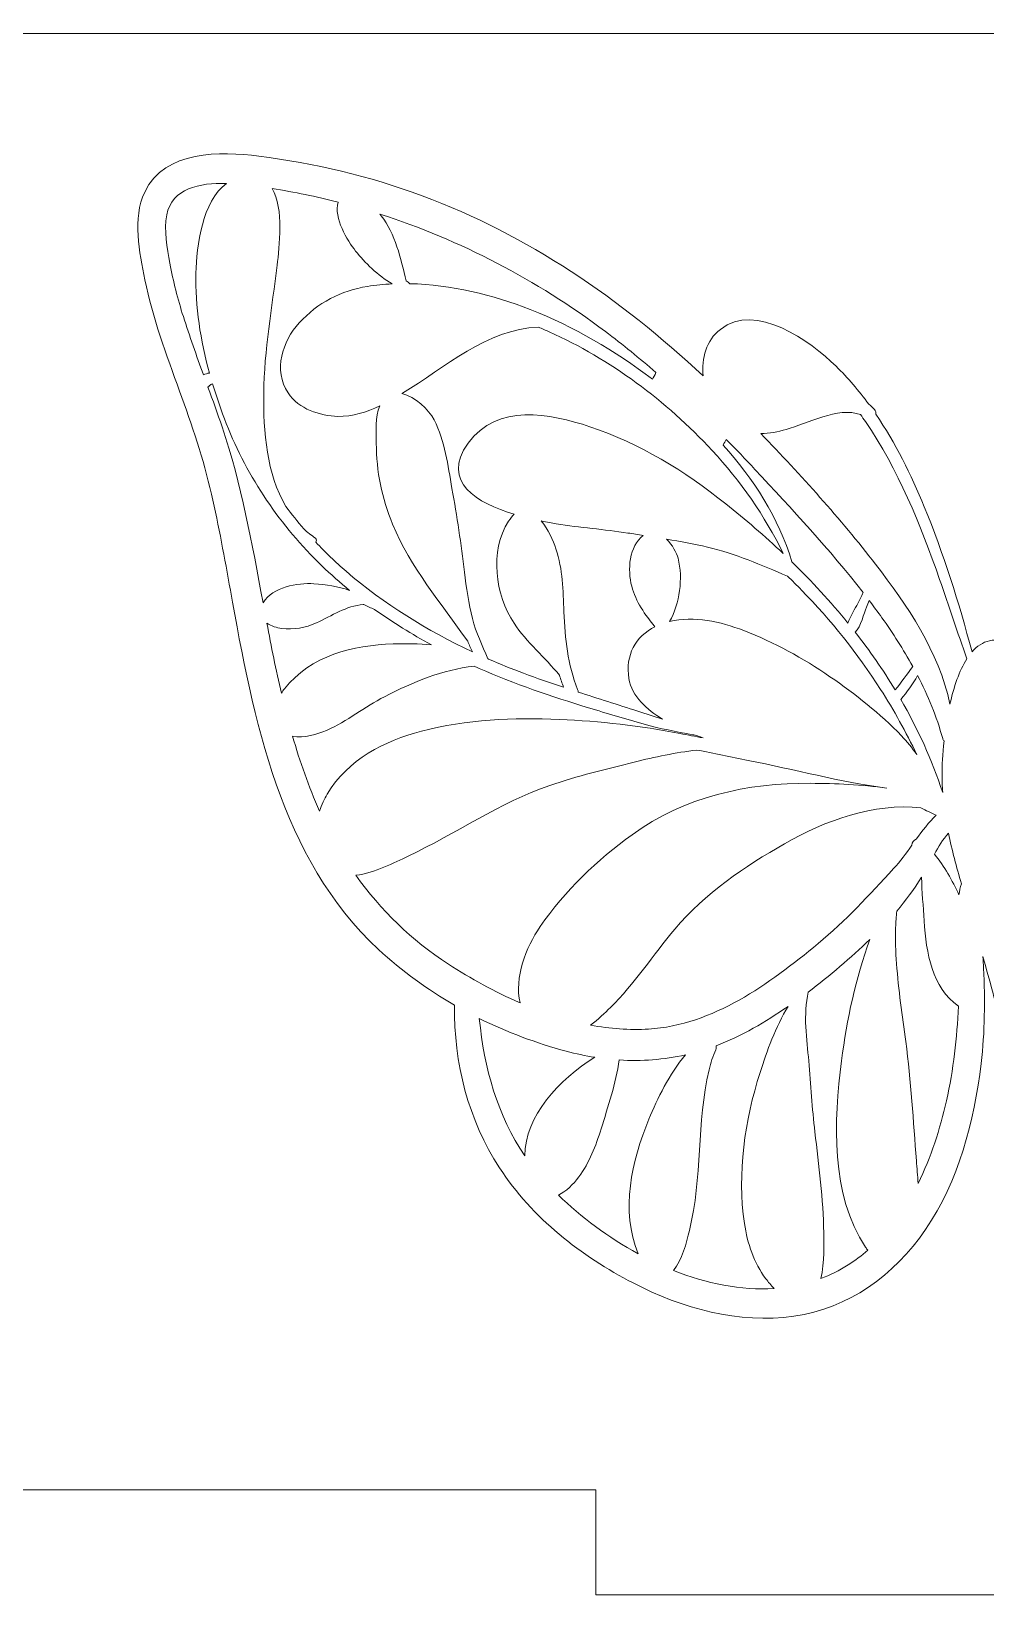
# Model space of a CAD drawing. Header units: millimetres. Extents: x -390 to 773, y -263 to 188.
# Drawn here: x 283.2 to 316, y 134.7 to 188.4 of the extents above; entities that cross this region are included whole.
import ezdxf

# ---------------------------------------------------------------- set-up
doc = ezdxf.new("R2010")
doc.units = ezdxf.units.MM
doc.header["$MEASUREMENT"] = 0
doc.layers.add('Layer 1', color=7, linetype='Continuous')

msp = doc.modelspace()

# ---------------------------------------------------------------- linework, layer by layer
at = {"layer": 'Layer 1', "color": 140, "lineweight": 9}
msp.add_open_spline([(150.1144, 138.3326), (150.1144, 138.3326), (150.1144, 185.2148), (150.1144, 185.2148), (150.1144, 185.2148), (150.1144, 185.2148), (150.114, 188.257), (153.3302, 188.3326), (153.3302, 188.3326), (153.3302, 188.3326), (155.6145, 188.3326), (155.6145, 188.3326), (155.6145, 188.3326), (155.6145, 188.3326), (155.6145, 158.833), (155.6145, 158.833), (155.6145, 158.833), (155.6145, 158.833), (159.6145, 158.833), (159.6145, 158.833), (159.6145, 158.833), (159.6145, 158.833), (159.6145, 188.3326), (159.6145, 188.3326), (159.6145, 188.3326), (159.6145, 188.3326), (475.6146, 188.3326), (475.6146, 188.3326), (475.6146, 188.3326), (475.6146, 188.3326), (475.6146, 158.833), (475.6146, 158.833), (475.6146, 158.833), (475.6146, 158.833), (479.6146, 158.833), (479.6146, 158.833), (479.6146, 158.833), (479.6146, 158.833), (479.6146, 188.3326), (479.6146, 188.3326), (479.6146, 188.3326), (479.6146, 188.3326), (481.9426, 188.3326), (481.9426, 188.3326), (481.9426, 188.3326), (481.9426, 188.3326), (484.832, 188.4082), (485.1146, 185.2011), (485.1146, 185.2011), (485.1146, 185.2011), (485.1146, 138.3326), (485.1146, 138.3326), (485.1146, 138.3326), (485.1146, 138.3326), (436.7013, 138.3326), (436.7013, 138.3326), (436.7013, 138.3326), (436.7013, 138.3326), (436.7013, 134.7327), (436.7013, 134.7327), (436.7013, 134.7327), (436.7013, 134.7327), (406.7012, 134.7327), (406.7012, 134.7327), (406.7012, 134.7327), (406.7012, 134.7327), (406.7012, 138.3326), (406.7012, 138.3326), (406.7012, 138.3326), (406.7012, 138.3326), (332.6146, 138.3326), (332.6146, 138.3326), (332.6146, 138.3326), (332.6146, 138.3326), (332.6146, 134.7327), (332.6146, 134.7327), (332.6146, 134.7327), (332.6146, 134.7327), (302.6146, 134.7327), (302.6146, 134.7327), (302.6146, 134.7327), (302.6146, 134.7327), (302.6146, 138.3326), (302.6146, 138.3326), (302.6146, 138.3326), (302.6146, 138.3326), (228.5381, 138.3326), (228.5381, 138.3326), (228.5381, 138.3326), (228.5381, 138.3326), (228.5381, 134.7327), (228.5381, 134.7327), (228.5381, 134.7327), (228.5381, 134.7327), (198.5381, 134.7327), (198.5381, 134.7327), (198.5381, 134.7327), (198.5381, 134.7327), (198.5381, 138.3326), (198.5381, 138.3326), (198.5381, 138.3326), (198.5381, 138.3326), (150.1144, 138.3326), (150.1144, 138.3326)], degree=3, knots=[0, 0, 0, 0, 0.037037, 0.037037, 0.037037, 0.037037, 0.0740741, 0.0740741, 0.0740741, 0.0740741, 0.1111111, 0.1111111, 0.1111111, 0.1111111, 0.1481481, 0.1481481, 0.1481481, 0.1481481, 0.1851852, 0.1851852, 0.1851852, 0.1851852, 0.2222222, 0.2222222, 0.2222222, 0.2222222, 0.2592593, 0.2592593, 0.2592593, 0.2592593, 0.2962963, 0.2962963, 0.2962963, 0.2962963, 0.3333333, 0.3333333, 0.3333333, 0.3333333, 0.3703704, 0.3703704, 0.3703704, 0.3703704, 0.4074074, 0.4074074, 0.4074074, 0.4074074, 0.4444444, 0.4444444, 0.4444444, 0.4444444, 0.4814815, 0.4814815, 0.4814815, 0.4814815, 0.5185185, 0.5185185, 0.5185185, 0.5185185, 0.5555556, 0.5555556, 0.5555556, 0.5555556, 0.5925926, 0.5925926, 0.5925926, 0.5925926, 0.6296296, 0.6296296, 0.6296296, 0.6296296, 0.6666667, 0.6666667, 0.6666667, 0.6666667, 0.7037037, 0.7037037, 0.7037037, 0.7037037, 0.7407407, 0.7407407, 0.7407407, 0.7407407, 0.7777778, 0.7777778, 0.7777778, 0.7777778, 0.8148148, 0.8148148, 0.8148148, 0.8148148, 0.8518519, 0.8518519, 0.8518519, 0.8518519, 0.8888889, 0.8888889, 0.8888889, 0.8888889, 0.9259259, 0.9259259, 0.9259259, 0.9259259, 1, 1, 1, 1], dxfattribs=at)
at = {"layer": 'Layer 1', "color": 240, "lineweight": 9}
for points, knots in [([(346.6308, 182.96), (346.3218, 183.6075), (345.6387, 183.9495), (344.9939, 184.0907), (344.9939, 184.0907), (343.5073, 184.4163), (341.8569, 184.0329), (340.3957, 183.7134), (340.3957, 183.7134), (338.1564, 183.224), (335.9888, 182.4066), (333.9508, 181.3225), (333.9508, 181.3225), (331.5691, 180.0554), (329.4668, 178.3933), (327.5094, 176.544), (327.5094, 176.544), (327.552, 177.0053), (327.4633, 177.4731), (327.2158, 177.8506), (327.2158, 177.8506), (326.3241, 179.2117), (324.3872, 178.088), (323.4711, 177.3638), (323.4711, 177.3638), (322.8375, 176.8628), (322.2921, 176.2574), (321.8134, 175.5937), (321.8134, 175.5937), (321.7464, 175.5466), (321.684, 175.4895), (321.6282, 175.4201), (321.6282, 175.4201), (321.5908, 175.3741), (321.5792, 175.3179), (321.585, 175.2643), (321.585, 175.2643), (321.0747, 174.5039), (320.6428, 173.6805), (320.2614, 172.8581), (320.2614, 172.8581), (319.4092, 171.0201), (318.8042, 169.067), (318.2835, 167.1029), (318.2835, 167.1029), (317.9396, 167.4956), (317.4882, 167.6448), (316.9004, 167.3467), (316.9004, 167.3467), (316.3108, 167.6463), (315.8596, 167.4966), (315.5157, 167.1029), (315.5157, 167.1029), (315.0647, 168.7976), (314.543, 170.4632), (313.8768, 172.0831), (313.8768, 172.0831), (313.4242, 173.1838), (312.8855, 174.2768), (312.2153, 175.2633), (312.2153, 175.2633), (312.2214, 175.317), (312.2097, 175.3736), (312.1722, 175.4201), (312.1722, 175.4201), (312.1133, 175.4931), (312.0476, 175.5525), (311.9768, 175.6007), (311.9768, 175.6007), (311.6357, 176.0677), (311.2628, 176.5073), (310.8515, 176.9073), (310.8515, 176.9073), (309.9613, 177.7731), (308.0927, 179.1265), (306.8815, 178.1732), (306.8815, 178.1732), (306.3943, 177.7898), (306.2298, 177.1804), (306.2905, 176.5764), (306.2905, 176.5764), (303.4548, 179.2311), (300.2653, 181.4147), (296.6503, 182.7617), (296.6503, 182.7617), (294.842, 183.4357), (292.9486, 183.8834), (291.0428, 184.1206), (291.0428, 184.1206), (289.7362, 184.2832), (287.8281, 184.3395), (287.1361, 182.89), (287.1361, 182.89), (286.7034, 181.9835), (286.9501, 180.8132), (287.1392, 179.8745), (287.1392, 179.8745), (287.4031, 178.5641), (287.8777, 177.3053), (288.3307, 176.0568), (288.3307, 176.0568), (288.7536, 174.891), (289.1471, 173.7273), (289.4244, 172.513), (289.4244, 172.513), (289.6733, 171.423), (289.8756, 170.3206), (290.0721, 169.2191), (290.0721, 169.2191), (290.8614, 164.7929), (291.7804, 160.004), (295.1578, 156.8839), (295.1578, 156.8839), (295.9541, 156.148), (296.8326, 155.5101), (297.7649, 154.9719), (297.7649, 154.9719), (297.7255, 152.9946), (298.2392, 151.0282), (299.3067, 149.3875), (299.3067, 149.3875), (300.431, 147.659), (302.1129, 146.3549), (303.8882, 145.4372), (303.8882, 145.4372), (305.5842, 144.5603), (307.5079, 144.0262), (309.4049, 144.2965), (309.4049, 144.2965), (311.2857, 144.5643), (312.8289, 145.6761), (313.9229, 147.2728), (313.9229, 147.2728), (315.0546, 148.9245), (315.5894, 150.98), (315.8278, 152.9709), (315.8278, 152.9709), (315.9579, 154.0578), (315.9631, 155.1501), (315.9126, 156.2423), (315.9126, 156.2423), (315.9067, 156.376), (315.8976, 156.5088), (315.8866, 156.6416), (315.8866, 156.6416), (316.1217, 155.8253), (316.3454, 155.0073), (316.5228, 154.1723), (316.5228, 154.1723), (316.6131, 153.7467), (316.6807, 153.3168), (316.7416, 152.8857), (316.7416, 152.8857), (316.7966, 152.4947), (316.8471, 152.1029), (316.9017, 151.7119), (316.9017, 151.7119), (316.9566, 152.0922), (317.0072, 152.4733), (317.0609, 152.8541), (317.0609, 152.8541), (317.1152, 153.2402), (317.1733, 153.6257), (317.2455, 154.0092), (317.2455, 154.0092), (317.4234, 154.954), (317.6818, 155.8803), (317.9539, 156.8003), (317.9539, 156.8003), (317.9061, 156.338), (317.8688, 155.8743), (317.858, 155.4068), (317.858, 155.4068), (317.8272, 154.0702), (317.9527, 152.7253), (318.2166, 151.4175), (318.2166, 151.4175), (318.6718, 149.1618), (319.7107, 146.9349), (321.4889, 145.5176), (321.4889, 145.5176), (324.6882, 142.9677), (329.1634, 144.5723), (332.0645, 146.8105), (332.0645, 146.8105), (334.5898, 148.7589), (336.1015, 151.6782), (336.0362, 154.9754), (336.0362, 154.9754), (337.9749, 156.0837), (339.6632, 157.6376), (340.8318, 159.6099), (340.8318, 159.6099), (343.1445, 163.5124), (343.4091, 168.2777), (344.4051, 172.6398), (344.4051, 172.6398), (344.9815, 175.1651), (346.1795, 177.4829), (346.6919, 180.0267), (346.6919, 180.0267), (346.8822, 180.9711), (347.0601, 182.0608), (346.6308, 182.96)], [0, 0, 0, 0, 0.0192308, 0.0192308, 0.0192308, 0.0192308, 0.0384615, 0.0384615, 0.0384615, 0.0384615, 0.0576923, 0.0576923, 0.0576923, 0.0576923, 0.0769231, 0.0769231, 0.0769231, 0.0769231, 0.0961538, 0.0961538, 0.0961538, 0.0961538, 0.1153846, 0.1153846, 0.1153846, 0.1153846, 0.1346154, 0.1346154, 0.1346154, 0.1346154, 0.1538462, 0.1538462, 0.1538462, 0.1538462, 0.1730769, 0.1730769, 0.1730769, 0.1730769, 0.1923077, 0.1923077, 0.1923077, 0.1923077, 0.2115385, 0.2115385, 0.2115385, 0.2115385, 0.2307692, 0.2307692, 0.2307692, 0.2307692, 0.25, 0.25, 0.25, 0.25, 0.2692308, 0.2692308, 0.2692308, 0.2692308, 0.2884615, 0.2884615, 0.2884615, 0.2884615, 0.3076923, 0.3076923, 0.3076923, 0.3076923, 0.3269231, 0.3269231, 0.3269231, 0.3269231, 0.3461538, 0.3461538, 0.3461538, 0.3461538, 0.3653846, 0.3653846, 0.3653846, 0.3653846, 0.3846154, 0.3846154, 0.3846154, 0.3846154, 0.4038462, 0.4038462, 0.4038462, 0.4038462, 0.4230769, 0.4230769, 0.4230769, 0.4230769, 0.4423077, 0.4423077, 0.4423077, 0.4423077, 0.4615385, 0.4615385, 0.4615385, 0.4615385, 0.4807692, 0.4807692, 0.4807692, 0.4807692, 0.5, 0.5, 0.5, 0.5, 0.5192308, 0.5192308, 0.5192308, 0.5192308, 0.5384615, 0.5384615, 0.5384615, 0.5384615, 0.5576923, 0.5576923, 0.5576923, 0.5576923, 0.5769231, 0.5769231, 0.5769231, 0.5769231, 0.5961538, 0.5961538, 0.5961538, 0.5961538, 0.6153846, 0.6153846, 0.6153846, 0.6153846, 0.6346154, 0.6346154, 0.6346154, 0.6346154, 0.6538462, 0.6538462, 0.6538462, 0.6538462, 0.6730769, 0.6730769, 0.6730769, 0.6730769, 0.6923077, 0.6923077, 0.6923077, 0.6923077, 0.7115385, 0.7115385, 0.7115385, 0.7115385, 0.7307692, 0.7307692, 0.7307692, 0.7307692, 0.75, 0.75, 0.75, 0.75, 0.7692308, 0.7692308, 0.7692308, 0.7692308, 0.7884615, 0.7884615, 0.7884615, 0.7884615, 0.8076923, 0.8076923, 0.8076923, 0.8076923, 0.8269231, 0.8269231, 0.8269231, 0.8269231, 0.8461538, 0.8461538, 0.8461538, 0.8461538, 0.8653846, 0.8653846, 0.8653846, 0.8653846, 0.8846154, 0.8846154, 0.8846154, 0.8846154, 0.9038462, 0.9038462, 0.9038462, 0.9038462, 0.9230769, 0.9230769, 0.9230769, 0.9230769, 0.9423077, 0.9423077, 0.9423077, 0.9423077, 0.9615385, 0.9615385, 0.9615385, 0.9615385, 1, 1, 1, 1]), ([(288.4585, 178.6108), (288.4585, 178.6108), (288.4585, 178.6108), (288.4585, 178.6108), (288.4585, 178.6108), (288.2695, 179.2115), (288.1117, 179.8221), (287.9935, 180.4421), (287.9935, 180.4421), (287.893, 180.9697), (287.7892, 181.5725), (287.8908, 182.1081), (287.8908, 182.1081), (288.0632, 183.0168), (289.0128, 183.2069), (289.9354, 183.1856), (289.9354, 183.1856), (289.106, 182.5756), (288.9159, 181.0272), (288.8916, 180.1042), (288.8916, 180.1042), (288.8609, 178.9587), (289.0466, 177.7915), (289.3542, 176.6713), (289.3542, 176.6713), (289.2865, 176.6672), (289.2149, 176.6449), (289.1512, 176.6099), (289.1512, 176.6099), (288.9098, 177.2729), (288.6708, 177.9368), (288.4585, 178.6108)], [0, 0, 0, 0, 0.1111111, 0.1111111, 0.1111111, 0.1111111, 0.2222222, 0.2222222, 0.2222222, 0.2222222, 0.3333333, 0.3333333, 0.3333333, 0.3333333, 0.4444444, 0.4444444, 0.4444444, 0.4444444, 0.5555556, 0.5555556, 0.5555556, 0.5555556, 0.6666667, 0.6666667, 0.6666667, 0.6666667, 0.7777778, 0.7777778, 0.7777778, 0.7777778, 1, 1, 1, 1]), ([(293.7646, 182.5431), (293.7646, 182.5431), (293.7646, 182.5431), (293.7646, 182.5431), (293.7646, 182.5431), (293.6129, 181.9988), (294.0837, 181.2225), (294.3688, 180.8621), (294.3688, 180.8621), (294.6804, 180.4681), (295.1325, 180.0306), (295.6217, 179.7333), (295.6217, 179.7333), (295.3375, 179.7196), (295.0553, 179.6934), (294.7775, 179.6493), (294.7775, 179.6493), (293.8718, 179.5057), (293.0659, 179.0899), (292.4339, 178.3966), (292.4339, 178.3966), (291.8542, 177.7606), (291.5412, 176.7715), (292.0506, 175.9951), (292.0506, 175.9951), (292.4203, 175.4316), (293.1419, 175.2088), (293.7608, 175.1877), (293.7608, 175.1877), (294.2565, 175.1709), (294.7435, 175.3315), (295.2011, 175.5524), (295.2011, 175.5524), (295.0341, 175.1722), (295.0777, 174.6334), (295.0786, 174.2687), (295.0786, 174.2687), (295.0808, 173.2926), (295.2668, 172.3776), (295.6392, 171.4828), (295.6392, 171.4828), (296.2545, 170.005), (297.2989, 168.7684), (298.2135, 167.4709), (298.2135, 167.4709), (298.2628, 167.3428), (298.3187, 167.2192), (298.3818, 167.1012), (298.3818, 167.1012), (296.8303, 167.8289), (295.3531, 168.7403), (294.0422, 169.8694), (294.0422, 169.8694), (293.6799, 170.1814), (293.3319, 170.5155), (293.0001, 170.869), (293.0001, 170.869), (293.0353, 170.9022), (293.0406, 170.9725), (292.9921, 171.0054), (292.9921, 171.0054), (292.8475, 171.1034), (292.7149, 171.2101), (292.5923, 171.3242), (292.5923, 171.3242), (292.3787, 171.5728), (292.1733, 171.8296), (291.9761, 172.094), (291.9761, 172.094), (291.3138, 173.2065), (291.2039, 174.6685), (291.217, 175.9783), (291.217, 175.9783), (291.2319, 177.4684), (291.5014, 178.9104), (291.6759, 180.382), (291.6759, 180.382), (291.7495, 181.0003), (291.9155, 182.3234), (291.5039, 183.0106), (291.5039, 183.0106), (292.2674, 182.8889), (293.0215, 182.7331), (293.7646, 182.5431)], [0, 0, 0, 0, 0.0454545, 0.0454545, 0.0454545, 0.0454545, 0.0909091, 0.0909091, 0.0909091, 0.0909091, 0.1363636, 0.1363636, 0.1363636, 0.1363636, 0.1818182, 0.1818182, 0.1818182, 0.1818182, 0.2272727, 0.2272727, 0.2272727, 0.2272727, 0.2727273, 0.2727273, 0.2727273, 0.2727273, 0.3181818, 0.3181818, 0.3181818, 0.3181818, 0.3636364, 0.3636364, 0.3636364, 0.3636364, 0.4090909, 0.4090909, 0.4090909, 0.4090909, 0.4545455, 0.4545455, 0.4545455, 0.4545455, 0.5, 0.5, 0.5, 0.5, 0.5454545, 0.5454545, 0.5454545, 0.5454545, 0.5909091, 0.5909091, 0.5909091, 0.5909091, 0.6363636, 0.6363636, 0.6363636, 0.6363636, 0.6818182, 0.6818182, 0.6818182, 0.6818182, 0.7272727, 0.7272727, 0.7272727, 0.7272727, 0.7727273, 0.7727273, 0.7727273, 0.7727273, 0.8181818, 0.8181818, 0.8181818, 0.8181818, 0.8636364, 0.8636364, 0.8636364, 0.8636364, 0.9090909, 0.9090909, 0.9090909, 0.9090909, 1, 1, 1, 1]), ([(302.9365, 178.1001), (302.9365, 178.1001), (302.9365, 178.1001), (302.9365, 178.1001), (302.9365, 178.1001), (303.5321, 177.6531), (304.1102, 177.181), (304.6733, 176.6897), (304.6733, 176.6897), (304.6352, 176.6087), (304.5935, 176.5317), (304.55, 176.4592), (304.55, 176.4592), (303.2659, 177.4514), (301.8515, 178.2672), (300.3623, 178.8524), (300.3623, 178.8524), (299.0787, 179.3564), (297.64, 179.7108), (296.2311, 179.7418), (296.2311, 179.7418), (296.1888, 179.775), (296.1457, 179.8072), (296.102, 179.8389), (296.102, 179.8389), (295.9203, 180.6001), (295.7303, 181.4605), (295.2462, 182.0769), (295.2462, 182.0769), (295.2342, 182.092), (295.2204, 182.1095), (295.2045, 182.1287), (295.2045, 182.1287), (297.9645, 181.2439), (300.5597, 179.8837), (302.9365, 178.1001)], [0, 0, 0, 0, 0.1, 0.1, 0.1, 0.1, 0.2, 0.2, 0.2, 0.2, 0.3, 0.3, 0.3, 0.3, 0.4, 0.4, 0.4, 0.4, 0.5, 0.5, 0.5, 0.5, 0.6, 0.6, 0.6, 0.6, 0.7, 0.7, 0.7, 0.7, 0.8, 0.8, 0.8, 0.8, 1, 1, 1, 1]), ([(297.6733, 172.7128), (297.6733, 172.7128), (297.6733, 172.7128), (297.6733, 172.7128), (297.6733, 172.7128), (297.5293, 173.5147), (297.4391, 174.336), (297.0603, 175.0639), (297.0603, 175.0639), (296.8776, 175.4149), (296.4094, 175.8821), (295.9531, 175.9682), (295.9531, 175.9682), (295.9601, 175.9722), (295.9673, 175.9764), (295.9743, 175.9805), (295.9743, 175.9805), (297.4429, 176.8675), (298.8665, 178.1914), (300.6406, 178.2472), (300.6406, 178.2472), (300.6431, 178.2474), (300.6454, 178.2481), (300.6478, 178.2483), (300.6478, 178.2483), (300.7689, 178.1973), (300.8891, 178.1455), (301.0072, 178.0924), (301.0072, 178.0924), (303.1041, 177.1502), (305.0162, 175.7277), (306.6026, 174.0167), (306.6026, 174.0167), (307.5662, 172.9772), (308.4058, 171.7737), (309.0389, 170.4774), (309.0389, 170.4774), (308.4047, 171.0779), (307.7453, 171.6463), (307.0714, 172.1812), (307.0714, 172.1812), (305.628, 173.3271), (304.1431, 174.2477), (302.4095, 174.8295), (302.4095, 174.8295), (301.0382, 175.2895), (299.2202, 175.6432), (298.2276, 174.2646), (298.2276, 174.2646), (297.2666, 172.93), (298.5525, 172.2084), (299.8119, 171.8274), (299.8119, 171.8274), (299.747, 171.7685), (299.6821, 171.6909), (299.6179, 171.591), (299.6179, 171.591), (298.9468, 170.5457), (299.1658, 169.0686), (299.8036, 168.0859), (299.8036, 168.0859), (300.2312, 167.4271), (300.8674, 166.9119), (301.3616, 166.2993), (301.3616, 166.2993), (301.4008, 166.1601), (301.448, 166.0219), (301.5044, 165.8855), (301.5044, 165.8855), (301.0433, 166.0388), (300.5838, 166.1975), (300.1278, 166.3677), (300.1278, 166.3677), (299.7243, 166.5186), (299.3236, 166.6804), (298.9266, 166.8538), (298.9266, 166.8538), (298.9193, 166.8587), (298.9121, 166.8638), (298.9046, 166.8685), (298.9046, 166.8685), (298.7071, 167.3255), (298.5032, 167.7556), (298.3764, 168.2433), (298.3764, 168.2433), (298.2405, 168.7652), (298.1695, 169.3058), (298.1046, 169.841), (298.1046, 169.841), (297.9872, 170.8093), (297.8452, 171.7543), (297.6733, 172.7128)], [0, 0, 0, 0, 0.0416667, 0.0416667, 0.0416667, 0.0416667, 0.0833333, 0.0833333, 0.0833333, 0.0833333, 0.125, 0.125, 0.125, 0.125, 0.1666667, 0.1666667, 0.1666667, 0.1666667, 0.2083333, 0.2083333, 0.2083333, 0.2083333, 0.25, 0.25, 0.25, 0.25, 0.2916667, 0.2916667, 0.2916667, 0.2916667, 0.3333333, 0.3333333, 0.3333333, 0.3333333, 0.375, 0.375, 0.375, 0.375, 0.4166667, 0.4166667, 0.4166667, 0.4166667, 0.4583333, 0.4583333, 0.4583333, 0.4583333, 0.5, 0.5, 0.5, 0.5, 0.5416667, 0.5416667, 0.5416667, 0.5416667, 0.5833333, 0.5833333, 0.5833333, 0.5833333, 0.625, 0.625, 0.625, 0.625, 0.6666667, 0.6666667, 0.6666667, 0.6666667, 0.7083333, 0.7083333, 0.7083333, 0.7083333, 0.75, 0.75, 0.75, 0.75, 0.7916667, 0.7916667, 0.7916667, 0.7916667, 0.8333333, 0.8333333, 0.8333333, 0.8333333, 0.875, 0.875, 0.875, 0.875, 0.9166667, 0.9166667, 0.9166667, 0.9166667, 1, 1, 1, 1]), ([(289.7869, 174.8263), (289.7869, 174.8263), (289.7869, 174.8263), (289.7869, 174.8263), (289.7869, 174.8263), (289.6323, 175.2838), (289.4687, 175.7376), (289.3036, 176.1911), (289.3036, 176.1911), (289.3093, 176.1958), (289.3152, 176.1997), (289.3204, 176.205), (289.3204, 176.205), (289.3365, 176.2202), (289.3501, 176.2377), (289.3612, 176.2575), (289.3612, 176.2575), (289.3582, 176.2534), (289.3563, 176.2507), (289.3541, 176.2475), (289.3541, 176.2475), (289.3536, 176.247), (289.3534, 176.2468), (289.3525, 176.2463), (289.3525, 176.2463), (289.3531, 176.2465), (289.3535, 176.2469), (289.3539, 176.2471), (289.3539, 176.2471), (289.3296, 176.2134), (289.3527, 176.243), (289.3621, 176.2524), (289.3621, 176.2524), (289.3635, 176.2535), (289.3638, 176.2538), (289.3649, 176.2548), (289.3649, 176.2548), (289.3723, 176.2602), (289.3797, 176.2656), (289.3873, 176.2704), (289.3873, 176.2704), (289.4001, 176.2787), (289.4137, 176.2859), (289.4271, 176.2931), (289.4271, 176.2931), (289.4313, 176.2943), (289.4488, 176.3014), (289.4596, 176.3046), (289.4596, 176.3046), (289.5999, 175.8382), (289.7595, 175.3809), (289.9326, 174.939), (289.9326, 174.939), (290.6622, 173.0768), (291.8012, 171.4186), (293.2127, 170.0569), (293.2127, 170.0569), (293.5179, 169.7626), (293.8356, 169.4823), (294.1631, 169.2148), (294.1631, 169.2148), (293.7663, 169.3487), (293.3516, 169.4191), (292.9359, 169.4423), (292.9359, 169.4423), (292.3756, 169.4735), (291.5378, 169.3323), (291.1925, 168.791), (291.1925, 168.791), (290.8136, 170.831), (290.4461, 172.8751), (289.7869, 174.8263)], [0, 0, 0, 0, 0.0526316, 0.0526316, 0.0526316, 0.0526316, 0.1052632, 0.1052632, 0.1052632, 0.1052632, 0.1578947, 0.1578947, 0.1578947, 0.1578947, 0.2105263, 0.2105263, 0.2105263, 0.2105263, 0.2631579, 0.2631579, 0.2631579, 0.2631579, 0.3157895, 0.3157895, 0.3157895, 0.3157895, 0.3684211, 0.3684211, 0.3684211, 0.3684211, 0.4210526, 0.4210526, 0.4210526, 0.4210526, 0.4736842, 0.4736842, 0.4736842, 0.4736842, 0.5263158, 0.5263158, 0.5263158, 0.5263158, 0.5789474, 0.5789474, 0.5789474, 0.5789474, 0.6315789, 0.6315789, 0.6315789, 0.6315789, 0.6842105, 0.6842105, 0.6842105, 0.6842105, 0.7368421, 0.7368421, 0.7368421, 0.7368421, 0.7894737, 0.7894737, 0.7894737, 0.7894737, 0.8421053, 0.8421053, 0.8421053, 0.8421053, 0.8947368, 0.8947368, 0.8947368, 0.8947368, 1, 1, 1, 1]), ([(311.857, 175.0112), (311.857, 175.0112), (311.857, 175.0112), (311.857, 175.0112), (311.857, 175.0112), (312.9811, 173.3727), (313.7455, 171.4693), (314.4049, 169.5852), (314.4049, 169.5852), (314.7217, 168.6796), (315.0242, 167.7677), (315.3369, 166.8612), (315.3369, 166.8612), (315.0751, 166.452), (314.8886, 165.8913), (314.7584, 165.3085), (314.7584, 165.3085), (314.3955, 167.1), (313.2764, 168.7111), (312.2054, 170.1094), (312.2054, 170.1094), (310.9968, 171.6871), (309.6434, 173.1637), (308.2728, 174.5951), (308.2728, 174.5951), (308.5597, 174.6015), (308.8536, 174.658), (309.1439, 174.7383), (309.1439, 174.7383), (309.8583, 174.9356), (310.916, 175.5298), (311.6904, 175.2476), (311.6904, 175.2476), (311.7467, 175.1693), (311.8026, 175.0904), (311.857, 175.0112)], [0, 0, 0, 0, 0.1, 0.1, 0.1, 0.1, 0.2, 0.2, 0.2, 0.2, 0.3, 0.3, 0.3, 0.3, 0.4, 0.4, 0.4, 0.4, 0.5, 0.5, 0.5, 0.5, 0.6, 0.6, 0.6, 0.6, 0.7, 0.7, 0.7, 0.7, 0.8, 0.8, 0.8, 0.8, 1, 1, 1, 1]), ([(311.5971, 168.7616), (311.5971, 168.7616), (311.5971, 168.7616), (311.5971, 168.7616), (311.5971, 168.7616), (311.5196, 168.5964), (311.3378, 168.3328), (311.2601, 168.0899), (311.2601, 168.0899), (310.6611, 168.8284), (310.0158, 169.5283), (309.3384, 170.1895), (309.3384, 170.1895), (308.8852, 171.7108), (308.0133, 173.0409), (306.976, 174.2041), (306.976, 174.2041), (307.0142, 174.2674), (307.0512, 174.3314), (307.0867, 174.3959), (307.0867, 174.3959), (307.4175, 174.0573), (307.7436, 173.7144), (308.0658, 173.3679), (308.0658, 173.3679), (309.3434, 171.995), (310.6292, 170.625), (311.7815, 169.1354), (311.7815, 169.1354), (311.7181, 169.0124), (311.6567, 168.8883), (311.5971, 168.7616)], [0, 0, 0, 0, 0.1111111, 0.1111111, 0.1111111, 0.1111111, 0.2222222, 0.2222222, 0.2222222, 0.2222222, 0.3333333, 0.3333333, 0.3333333, 0.3333333, 0.4444444, 0.4444444, 0.4444444, 0.4444444, 0.5555556, 0.5555556, 0.5555556, 0.5555556, 0.6666667, 0.6666667, 0.6666667, 0.6666667, 0.7777778, 0.7777778, 0.7777778, 0.7777778, 1, 1, 1, 1]), ([(301.2425, 170.6387), (301.2425, 170.6387), (301.2425, 170.6387), (301.2425, 170.6387), (301.2425, 170.6387), (301.1491, 170.9199), (300.9675, 171.31), (300.7396, 171.5965), (300.7396, 171.5965), (300.9341, 171.5567), (301.1092, 171.5255), (301.2526, 171.5012), (301.2526, 171.5012), (302.0685, 171.3632), (302.8943, 171.3118), (303.7108, 171.1825), (303.7108, 171.1825), (303.8862, 171.155), (304.0617, 171.1276), (304.2369, 171.1003), (304.2369, 171.1003), (303.7433, 170.7292), (303.6936, 169.9187), (303.8415, 169.3575), (303.8415, 169.3575), (303.9814, 168.8263), (304.2945, 168.3725), (304.6381, 167.9661), (304.6381, 167.9661), (303.9759, 167.6388), (303.6117, 166.9832), (303.7456, 166.187), (303.7456, 166.187), (303.8506, 165.5617), (304.3681, 165.1149), (304.8952, 164.7934), (304.8952, 164.7934), (304.6131, 164.879), (304.3327, 164.9732), (304.0461, 165.0667), (304.0461, 165.0667), (303.3645, 165.2889), (302.6806, 165.5019), (301.9991, 165.723), (301.9991, 165.723), (302.002, 165.7505), (301.9986, 165.7798), (301.9861, 165.8111), (301.9861, 165.8111), (301.6392, 166.6749), (301.5536, 167.5507), (301.5151, 168.48), (301.5151, 168.48), (301.4845, 169.2228), (301.4774, 169.9306), (301.2425, 170.6387)], [0, 0, 0, 0, 0.0666667, 0.0666667, 0.0666667, 0.0666667, 0.1333333, 0.1333333, 0.1333333, 0.1333333, 0.2, 0.2, 0.2, 0.2, 0.2666667, 0.2666667, 0.2666667, 0.2666667, 0.3333333, 0.3333333, 0.3333333, 0.3333333, 0.4, 0.4, 0.4, 0.4, 0.4666667, 0.4666667, 0.4666667, 0.4666667, 0.5333333, 0.5333333, 0.5333333, 0.5333333, 0.6, 0.6, 0.6, 0.6, 0.6666667, 0.6666667, 0.6666667, 0.6666667, 0.7333333, 0.7333333, 0.7333333, 0.7333333, 0.8, 0.8, 0.8, 0.8, 0.8666667, 0.8666667, 0.8666667, 0.8666667, 1, 1, 1, 1]), ([(313.0939, 164.2198), (313.0939, 164.2198), (313.0939, 164.2198), (313.0939, 164.2198), (313.0939, 164.2198), (312.3549, 164.9888), (311.511, 165.6504), (310.6433, 166.2503), (310.6433, 166.2503), (309.7189, 166.8894), (308.7287, 167.4321), (307.6876, 167.8306), (307.6876, 167.8306), (306.8678, 168.1444), (305.9944, 168.3458), (305.1393, 168.1412), (305.1393, 168.1412), (305.4805, 168.7602), (305.6109, 169.6315), (305.4328, 170.3135), (305.4328, 170.3135), (305.3805, 170.5129), (305.2327, 170.7794), (305.0395, 170.9716), (305.0395, 170.9716), (305.5081, 170.8932), (305.9754, 170.8064), (306.44, 170.6987), (306.44, 170.6987), (307.4001, 170.4757), (308.2781, 170.0758), (309.1865, 169.7047), (309.1865, 169.7047), (309.3474, 169.5451), (309.5071, 169.385), (309.6639, 169.2245), (309.6639, 169.2245), (310.676, 168.1879), (311.5867, 167.0438), (312.3781, 165.8151), (312.3781, 165.8151), (312.8414, 165.0957), (313.2452, 164.3438), (313.6234, 163.5769), (313.6234, 163.5769), (313.462, 163.8031), (313.2868, 164.0188), (313.0939, 164.2198)], [0, 0, 0, 0, 0.0769231, 0.0769231, 0.0769231, 0.0769231, 0.1538462, 0.1538462, 0.1538462, 0.1538462, 0.2307692, 0.2307692, 0.2307692, 0.2307692, 0.3076923, 0.3076923, 0.3076923, 0.3076923, 0.3846154, 0.3846154, 0.3846154, 0.3846154, 0.4615385, 0.4615385, 0.4615385, 0.4615385, 0.5384615, 0.5384615, 0.5384615, 0.5384615, 0.6153846, 0.6153846, 0.6153846, 0.6153846, 0.6923077, 0.6923077, 0.6923077, 0.6923077, 0.7692308, 0.7692308, 0.7692308, 0.7692308, 0.8461538, 0.8461538, 0.8461538, 0.8461538, 1, 1, 1, 1]), ([(291.8214, 165.6882), (291.8214, 165.6882), (291.8214, 165.6882), (291.8214, 165.6882), (291.8214, 165.6882), (291.636, 166.482), (291.4763, 167.284), (291.3241, 168.0884), (291.3241, 168.0884), (291.4749, 167.9865), (291.6696, 167.9263), (291.8274, 167.9094), (291.8274, 167.9094), (292.2537, 167.8635), (292.6362, 167.9178), (293.0304, 168.0988), (293.0304, 168.0988), (293.5533, 168.3389), (294.0467, 168.6879), (294.6315, 168.7237), (294.6315, 168.7237), (294.6383, 168.724), (294.6445, 168.7258), (294.651, 168.7269), (294.651, 168.7269), (294.7728, 168.6684), (294.8929, 168.6058), (295.0184, 168.5617), (295.0184, 168.5617), (295.6458, 168.1131), (296.3023, 167.7072), (296.9765, 167.3394), (296.9765, 167.3394), (296.5384, 167.382), (296.097, 167.3912), (295.6589, 167.3757), (295.6589, 167.3757), (294.2755, 167.327), (292.8403, 166.9873), (291.9246, 165.8279), (291.9246, 165.8279), (291.8896, 165.7834), (291.8547, 165.7365), (291.8214, 165.6882)], [0, 0, 0, 0, 0.0833333, 0.0833333, 0.0833333, 0.0833333, 0.1666667, 0.1666667, 0.1666667, 0.1666667, 0.25, 0.25, 0.25, 0.25, 0.3333333, 0.3333333, 0.3333333, 0.3333333, 0.4166667, 0.4166667, 0.4166667, 0.4166667, 0.5, 0.5, 0.5, 0.5, 0.5833333, 0.5833333, 0.5833333, 0.5833333, 0.6666667, 0.6666667, 0.6666667, 0.6666667, 0.75, 0.75, 0.75, 0.75, 0.8333333, 0.8333333, 0.8333333, 0.8333333, 1, 1, 1, 1]), ([(311.5065, 167.7804), (311.5065, 167.7804), (311.5065, 167.7804), (311.5065, 167.7804), (311.5065, 167.7804), (311.704, 167.9723), (311.8087, 168.4267), (311.8911, 168.632), (311.8911, 168.632), (311.9229, 168.7112), (311.9544, 168.7906), (311.9843, 168.8704), (311.9843, 168.8704), (312.134, 168.6724), (312.2815, 168.4726), (312.4259, 168.2699), (312.4259, 168.2699), (312.8016, 167.7419), (313.16, 167.1843), (313.4798, 166.6029), (313.4798, 166.6029), (313.2831, 166.331), (313.0936, 166.0532), (312.879, 165.797), (312.879, 165.797), (312.462, 166.4858), (312.0016, 167.1468), (311.5065, 167.7804)], [0, 0, 0, 0, 0.125, 0.125, 0.125, 0.125, 0.25, 0.25, 0.25, 0.25, 0.375, 0.375, 0.375, 0.375, 0.5, 0.5, 0.5, 0.5, 0.625, 0.625, 0.625, 0.625, 0.75, 0.75, 0.75, 0.75, 1, 1, 1, 1]), ([(293.1283, 161.639), (293.1283, 161.639), (293.1283, 161.639), (293.1283, 161.639), (293.1283, 161.639), (292.7555, 162.4753), (292.4567, 163.3354), (292.2045, 164.2103), (292.2045, 164.2103), (292.5948, 164.1334), (293.0531, 164.2645), (293.375, 164.4082), (293.375, 164.4082), (294.0741, 164.721), (294.6822, 165.2152), (295.3634, 165.5634), (295.3634, 165.5634), (296.3627, 166.0739), (297.3322, 166.4883), (298.4371, 166.6122), (298.4371, 166.6122), (298.4924, 166.5873), (298.5474, 166.5618), (298.6027, 166.537), (298.6027, 166.537), (299.8245, 165.9941), (301.0909, 165.5705), (302.3639, 165.1816), (302.3639, 165.1816), (302.9983, 164.9878), (303.6341, 164.8003), (304.2715, 164.6186), (304.2715, 164.6186), (304.8283, 164.46), (305.3622, 164.3682), (305.9268, 164.2591), (305.9268, 164.2591), (305.9857, 164.2476), (306.0445, 164.2333), (306.1025, 164.2161), (306.1025, 164.2161), (306.1659, 164.1923), (306.2292, 164.1681), (306.293, 164.1456), (306.293, 164.1456), (306.0282, 164.1972), (305.7637, 164.2486), (305.5006, 164.3005), (305.5006, 164.3005), (304.1368, 164.569), (302.7485, 164.7227), (301.3625, 164.7817), (301.3625, 164.7817), (299.7826, 164.8492), (298.1677, 164.78), (296.628, 164.3776), (296.628, 164.3776), (295.3678, 164.0481), (294.0944, 163.4121), (293.3952, 162.2153), (293.3952, 162.2153), (293.3022, 162.0559), (293.2079, 161.8569), (293.1283, 161.639)], [0, 0, 0, 0, 0.0588235, 0.0588235, 0.0588235, 0.0588235, 0.1176471, 0.1176471, 0.1176471, 0.1176471, 0.1764706, 0.1764706, 0.1764706, 0.1764706, 0.2352941, 0.2352941, 0.2352941, 0.2352941, 0.2941176, 0.2941176, 0.2941176, 0.2941176, 0.3529412, 0.3529412, 0.3529412, 0.3529412, 0.4117647, 0.4117647, 0.4117647, 0.4117647, 0.4705882, 0.4705882, 0.4705882, 0.4705882, 0.5294118, 0.5294118, 0.5294118, 0.5294118, 0.5882353, 0.5882353, 0.5882353, 0.5882353, 0.6470588, 0.6470588, 0.6470588, 0.6470588, 0.7058824, 0.7058824, 0.7058824, 0.7058824, 0.7647059, 0.7647059, 0.7647059, 0.7647059, 0.8235294, 0.8235294, 0.8235294, 0.8235294, 0.8823529, 0.8823529, 0.8823529, 0.8823529, 1, 1, 1, 1]), ([(314.5091, 162.2737), (314.5091, 162.2737), (314.5091, 162.2737), (314.5091, 162.2737), (314.5091, 162.2737), (314.1412, 163.3978), (313.6536, 164.4641), (313.0713, 165.4721), (313.0713, 165.4721), (313.288, 165.7238), (313.4829, 165.9979), (313.6471, 166.2906), (313.6471, 166.2906), (314.0052, 165.5985), (314.3045, 164.8752), (314.5099, 164.1291), (314.5099, 164.1291), (314.5193, 164.0953), (314.5355, 164.0686), (314.5553, 164.0471), (314.5553, 164.0471), (314.5062, 163.5884), (314.4868, 163.1813), (314.4859, 162.9029), (314.4859, 162.9029), (314.4853, 162.6931), (314.4937, 162.4834), (314.5091, 162.2737)], [0, 0, 0, 0, 0.125, 0.125, 0.125, 0.125, 0.25, 0.25, 0.25, 0.25, 0.375, 0.375, 0.375, 0.375, 0.5, 0.5, 0.5, 0.5, 0.625, 0.625, 0.625, 0.625, 0.75, 0.75, 0.75, 0.75, 1, 1, 1, 1]), ([(297.5539, 156.3819), (297.5539, 156.3819), (297.5539, 156.3819), (297.5539, 156.3819), (297.5539, 156.3819), (296.2883, 157.206), (295.2326, 158.226), (294.3783, 159.4313), (294.3783, 159.4313), (295.0186, 159.5191), (295.7049, 159.8661), (296.1758, 160.0897), (296.1758, 160.0897), (297.8098, 160.8655), (299.318, 161.9204), (301.0287, 162.5157), (301.0287, 162.5157), (301.9701, 162.8435), (302.9635, 163.0749), (303.9281, 163.3187), (303.9281, 163.3187), (304.6285, 163.496), (305.3485, 163.6417), (306.0704, 163.7325), (306.0704, 163.7325), (306.6591, 163.6171), (307.2469, 163.4947), (307.8347, 163.3778), (307.8347, 163.3778), (309.4178, 163.0635), (310.9942, 162.6405), (312.5936, 162.4216), (312.5936, 162.4216), (312.5942, 162.4215), (312.5947, 162.421), (312.5953, 162.4208), (312.5953, 162.4208), (311.7323, 162.555), (310.8423, 162.5829), (309.976, 162.5903), (309.976, 162.5903), (307.824, 162.6083), (305.6455, 162.1305), (303.8532, 160.8242), (303.8532, 160.8242), (302.6677, 159.9599), (301.5448, 158.9033), (300.7028, 157.6703), (300.7028, 157.6703), (300.207, 156.9447), (299.8084, 155.9125), (300.0109, 155.0521), (300.0109, 155.0521), (299.1402, 155.4278), (298.3092, 155.8902), (297.5539, 156.3819)], [0, 0, 0, 0, 0.0666667, 0.0666667, 0.0666667, 0.0666667, 0.1333333, 0.1333333, 0.1333333, 0.1333333, 0.2, 0.2, 0.2, 0.2, 0.2666667, 0.2666667, 0.2666667, 0.2666667, 0.3333333, 0.3333333, 0.3333333, 0.3333333, 0.4, 0.4, 0.4, 0.4, 0.4666667, 0.4666667, 0.4666667, 0.4666667, 0.5333333, 0.5333333, 0.5333333, 0.5333333, 0.6, 0.6, 0.6, 0.6, 0.6666667, 0.6666667, 0.6666667, 0.6666667, 0.7333333, 0.7333333, 0.7333333, 0.7333333, 0.8, 0.8, 0.8, 0.8, 0.8666667, 0.8666667, 0.8666667, 0.8666667, 1, 1, 1, 1]), ([(313.5979, 160.6673), (313.5979, 160.6673), (313.5979, 160.6673), (313.5979, 160.6673), (313.5979, 160.6673), (313.5161, 160.6452), (313.4496, 160.5525), (313.4526, 160.4638), (313.4526, 160.4638), (313.253, 160.1836), (313.0531, 159.9046), (312.8256, 159.6602), (312.8256, 159.6602), (311.9879, 158.7599), (311.1814, 157.8663), (310.2345, 157.0866), (310.2345, 157.0866), (308.5411, 155.6924), (306.6394, 154.292), (304.4211, 154.1519), (304.4211, 154.1519), (303.7623, 154.11), (303.0939, 154.1638), (302.4298, 154.29), (302.4298, 154.29), (302.6896, 154.4837), (302.9241, 154.7056), (303.1096, 154.8892), (303.1096, 154.8892), (303.9357, 155.7081), (304.5762, 156.6951), (305.3239, 157.586), (305.3239, 157.586), (306.343, 158.7997), (307.7355, 159.7474), (309.0802, 160.5133), (309.0802, 160.5133), (310.5145, 161.33), (312.1177, 161.9084), (313.7649, 161.753), (313.7649, 161.753), (313.9366, 161.6579), (314.1112, 161.5703), (314.2906, 161.4947), (314.2906, 161.4947), (314.0316, 161.2523), (313.8111, 160.9637), (313.5979, 160.6673)], [0, 0, 0, 0, 0.0769231, 0.0769231, 0.0769231, 0.0769231, 0.1538462, 0.1538462, 0.1538462, 0.1538462, 0.2307692, 0.2307692, 0.2307692, 0.2307692, 0.3076923, 0.3076923, 0.3076923, 0.3076923, 0.3846154, 0.3846154, 0.3846154, 0.3846154, 0.4615385, 0.4615385, 0.4615385, 0.4615385, 0.5384615, 0.5384615, 0.5384615, 0.5384615, 0.6153846, 0.6153846, 0.6153846, 0.6153846, 0.6923077, 0.6923077, 0.6923077, 0.6923077, 0.7692308, 0.7692308, 0.7692308, 0.7692308, 0.8461538, 0.8461538, 0.8461538, 0.8461538, 1, 1, 1, 1]), ([(315.0665, 158.7598), (315.0665, 158.7598), (315.0665, 158.7598), (315.0665, 158.7598), (315.0665, 158.7598), (314.8407, 159.2565), (314.5642, 159.7488), (314.2241, 160.1528), (314.2241, 160.1528), (314.3647, 160.4137), (314.5134, 160.6632), (314.7087, 160.8777), (314.7087, 160.8777), (314.8279, 160.2932), (314.9842, 159.7137), (315.1504, 159.1411), (315.1504, 159.1411), (315.1137, 159.0153), (315.0861, 158.8882), (315.0665, 158.7598)], [0, 0, 0, 0, 0.1666667, 0.1666667, 0.1666667, 0.1666667, 0.3333333, 0.3333333, 0.3333333, 0.3333333, 0.5, 0.5, 0.5, 0.5, 0.6666667, 0.6666667, 0.6666667, 0.6666667, 1, 1, 1, 1]), ([(314.6378, 151.6905), (314.6378, 151.6905), (314.6378, 151.6905), (314.6378, 151.6905), (314.6378, 151.6905), (314.4195, 150.7217), (314.1076, 149.7462), (313.6635, 148.8545), (313.6635, 148.8545), (313.6497, 149.121), (313.6266, 149.3835), (313.6068, 149.6328), (313.6068, 149.6328), (313.4981, 150.9984), (313.4252, 152.3657), (313.2432, 153.7236), (313.2432, 153.7236), (313.124, 154.6129), (312.9933, 155.5002), (312.9257, 156.3962), (312.9257, 156.3962), (312.8945, 156.8097), (312.8859, 157.2246), (312.8958, 157.6395), (312.8958, 157.6395), (312.9001, 157.827), (312.9155, 158.0139), (312.933, 158.2005), (312.933, 158.2005), (313.2389, 158.5652), (313.5211, 158.9495), (313.7827, 159.3622), (313.7827, 159.3622), (313.8001, 158.8631), (313.8405, 158.365), (313.8723, 157.8669), (313.8723, 157.8669), (313.9431, 156.7592), (314.1475, 155.5883), (315.0474, 154.9403), (315.0474, 154.9403), (315.0005, 153.8464), (314.8784, 152.7588), (314.6378, 151.6905)], [0, 0, 0, 0, 0.0833333, 0.0833333, 0.0833333, 0.0833333, 0.1666667, 0.1666667, 0.1666667, 0.1666667, 0.25, 0.25, 0.25, 0.25, 0.3333333, 0.3333333, 0.3333333, 0.3333333, 0.4166667, 0.4166667, 0.4166667, 0.4166667, 0.5, 0.5, 0.5, 0.5, 0.5833333, 0.5833333, 0.5833333, 0.5833333, 0.6666667, 0.6666667, 0.6666667, 0.6666667, 0.75, 0.75, 0.75, 0.75, 0.8333333, 0.8333333, 0.8333333, 0.8333333, 1, 1, 1, 1]), ([(311.2673, 146.0577), (311.2673, 146.0577), (311.2673, 146.0577), (311.2673, 146.0577), (311.2673, 146.0577), (310.9639, 145.8648), (310.6503, 145.7088), (310.3285, 145.5862), (310.3285, 145.5862), (310.4593, 146.1414), (310.432, 146.8352), (310.4279, 147.1571), (310.4279, 147.1571), (310.4135, 148.3177), (310.2594, 149.4693), (310.1234, 150.6192), (310.1234, 150.6192), (310.0282, 151.4248), (309.9918, 152.2487), (309.9139, 153.0586), (309.9139, 153.0586), (309.8446, 153.7803), (309.7213, 154.6688), (309.8959, 155.4226), (309.8959, 155.4226), (310.6403, 155.9802), (311.3517, 156.5924), (312.013, 157.2262), (312.013, 157.2262), (311.5189, 155.8929), (311.2238, 154.4945), (311.0374, 153.0645), (311.0374, 153.0645), (310.7697, 151.0102), (310.6689, 148.4544), (311.8587, 146.6671), (311.8587, 146.6671), (311.885, 146.6278), (311.9118, 146.5919), (311.9387, 146.5578), (311.9387, 146.5578), (311.7289, 146.3767), (311.5052, 146.2092), (311.2673, 146.0577)], [0, 0, 0, 0, 0.0833333, 0.0833333, 0.0833333, 0.0833333, 0.1666667, 0.1666667, 0.1666667, 0.1666667, 0.25, 0.25, 0.25, 0.25, 0.3333333, 0.3333333, 0.3333333, 0.3333333, 0.4166667, 0.4166667, 0.4166667, 0.4166667, 0.5, 0.5, 0.5, 0.5, 0.5833333, 0.5833333, 0.5833333, 0.5833333, 0.6666667, 0.6666667, 0.6666667, 0.6666667, 0.75, 0.75, 0.75, 0.75, 0.8333333, 0.8333333, 0.8333333, 0.8333333, 1, 1, 1, 1]), ([(305.272, 145.8684), (305.272, 145.8684), (305.272, 145.8684), (305.272, 145.8684), (305.272, 145.8684), (305.5837, 146.2175), (305.7128, 146.8201), (305.8186, 147.2387), (305.8186, 147.2387), (306.2765, 149.0497), (306.0613, 150.9434), (306.495, 152.7542), (306.495, 152.7542), (306.5517, 152.991), (306.6288, 153.222), (306.7224, 153.4453), (306.7224, 153.4453), (306.7424, 153.4932), (306.7437, 153.5394), (306.7327, 153.5814), (306.7327, 153.5814), (307.1644, 153.7419), (307.5909, 153.941), (308.0121, 154.1805), (308.0121, 154.1805), (308.417, 154.4105), (308.8169, 154.663), (309.2099, 154.9318), (309.2099, 154.9318), (308.7758, 154.2234), (308.4773, 153.3937), (308.2438, 152.6589), (308.2438, 152.6589), (307.7217, 151.0167), (307.4524, 149.1973), (307.7069, 147.4753), (307.7069, 147.4753), (307.808, 146.7922), (308.0346, 146.1302), (308.441, 145.5814), (308.441, 145.5814), (308.5221, 145.4721), (308.6202, 145.3546), (308.7304, 145.244), (308.7304, 145.244), (307.5865, 145.1684), (306.401, 145.4163), (305.272, 145.8684)], [0, 0, 0, 0, 0.0769231, 0.0769231, 0.0769231, 0.0769231, 0.1538462, 0.1538462, 0.1538462, 0.1538462, 0.2307692, 0.2307692, 0.2307692, 0.2307692, 0.3076923, 0.3076923, 0.3076923, 0.3076923, 0.3846154, 0.3846154, 0.3846154, 0.3846154, 0.4615385, 0.4615385, 0.4615385, 0.4615385, 0.5384615, 0.5384615, 0.5384615, 0.5384615, 0.6153846, 0.6153846, 0.6153846, 0.6153846, 0.6923077, 0.6923077, 0.6923077, 0.6923077, 0.7692308, 0.7692308, 0.7692308, 0.7692308, 0.8461538, 0.8461538, 0.8461538, 0.8461538, 1, 1, 1, 1]), ([(300.177, 149.7988), (300.177, 149.7988), (300.177, 149.7988), (300.177, 149.7988), (300.177, 149.7988), (299.2373, 151.1855), (298.7786, 152.8053), (298.613, 154.5174), (298.613, 154.5174), (299.5714, 154.0416), (300.5753, 153.6658), (301.5977, 153.3927), (301.5977, 153.3927), (301.9259, 153.3052), (302.2526, 153.236), (302.5771, 153.1845), (302.5771, 153.1845), (301.3445, 152.4284), (300.173, 151.163), (300.177, 149.7988)], [0, 0, 0, 0, 0.1666667, 0.1666667, 0.1666667, 0.1666667, 0.3333333, 0.3333333, 0.3333333, 0.3333333, 0.5, 0.5, 0.5, 0.5, 0.6666667, 0.6666667, 0.6666667, 0.6666667, 1, 1, 1, 1]), ([(301.3242, 148.4504), (301.3242, 148.4504), (301.3242, 148.4504), (301.3242, 148.4504), (301.3242, 148.4504), (301.5851, 148.5788), (301.8386, 148.8254), (302.0247, 149.0753), (302.0247, 149.0753), (302.3954, 149.5737), (302.6054, 150.1308), (302.7899, 150.726), (302.7899, 150.726), (303.0229, 151.4762), (303.301, 152.2975), (303.4132, 153.0915), (303.4132, 153.0915), (304.183, 153.0437), (304.9409, 153.101), (305.6857, 153.2685), (305.6857, 153.2685), (305.1318, 152.6068), (304.7197, 151.7609), (304.4296, 151.058), (304.4296, 151.058), (303.8415, 149.6326), (303.4515, 147.9153), (304.0627, 146.44), (304.0627, 146.44), (303.0365, 146.9991), (302.095, 147.704), (301.3242, 148.4504)], [0, 0, 0, 0, 0.1111111, 0.1111111, 0.1111111, 0.1111111, 0.2222222, 0.2222222, 0.2222222, 0.2222222, 0.3333333, 0.3333333, 0.3333333, 0.3333333, 0.4444444, 0.4444444, 0.4444444, 0.4444444, 0.5555556, 0.5555556, 0.5555556, 0.5555556, 0.6666667, 0.6666667, 0.6666667, 0.6666667, 0.7777778, 0.7777778, 0.7777778, 0.7777778, 1, 1, 1, 1])]:
    msp.add_open_spline(points, degree=3, knots=knots, dxfattribs=at)

doc.saveas('drawing.dxf')
